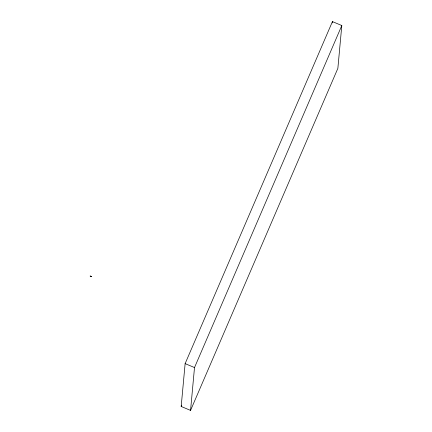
<?xml version="1.0" encoding="UTF-8"?>
<svg xmlns="http://www.w3.org/2000/svg" width="432" height="432" viewBox="0 0 432 432"><rect width="100%" height="100%" fill="white"/><g stroke="black" fill="none" stroke-linecap="round" stroke-linejoin="round"><path stroke-width="0.65" d="M181.181 406.474L185.128 363.631L332.429 21.6L341.809 25.526L337.862 68.369L190.561 410.4L181.181 406.474L181.715 405.232M190.561 410.4L194.508 367.556L341.809 25.526M332.305 22.939L332.429 21.6M185.128 363.631L194.508 367.556M90.191 276.037L91.53 276.599L90.191 276.037"/></g></svg>
